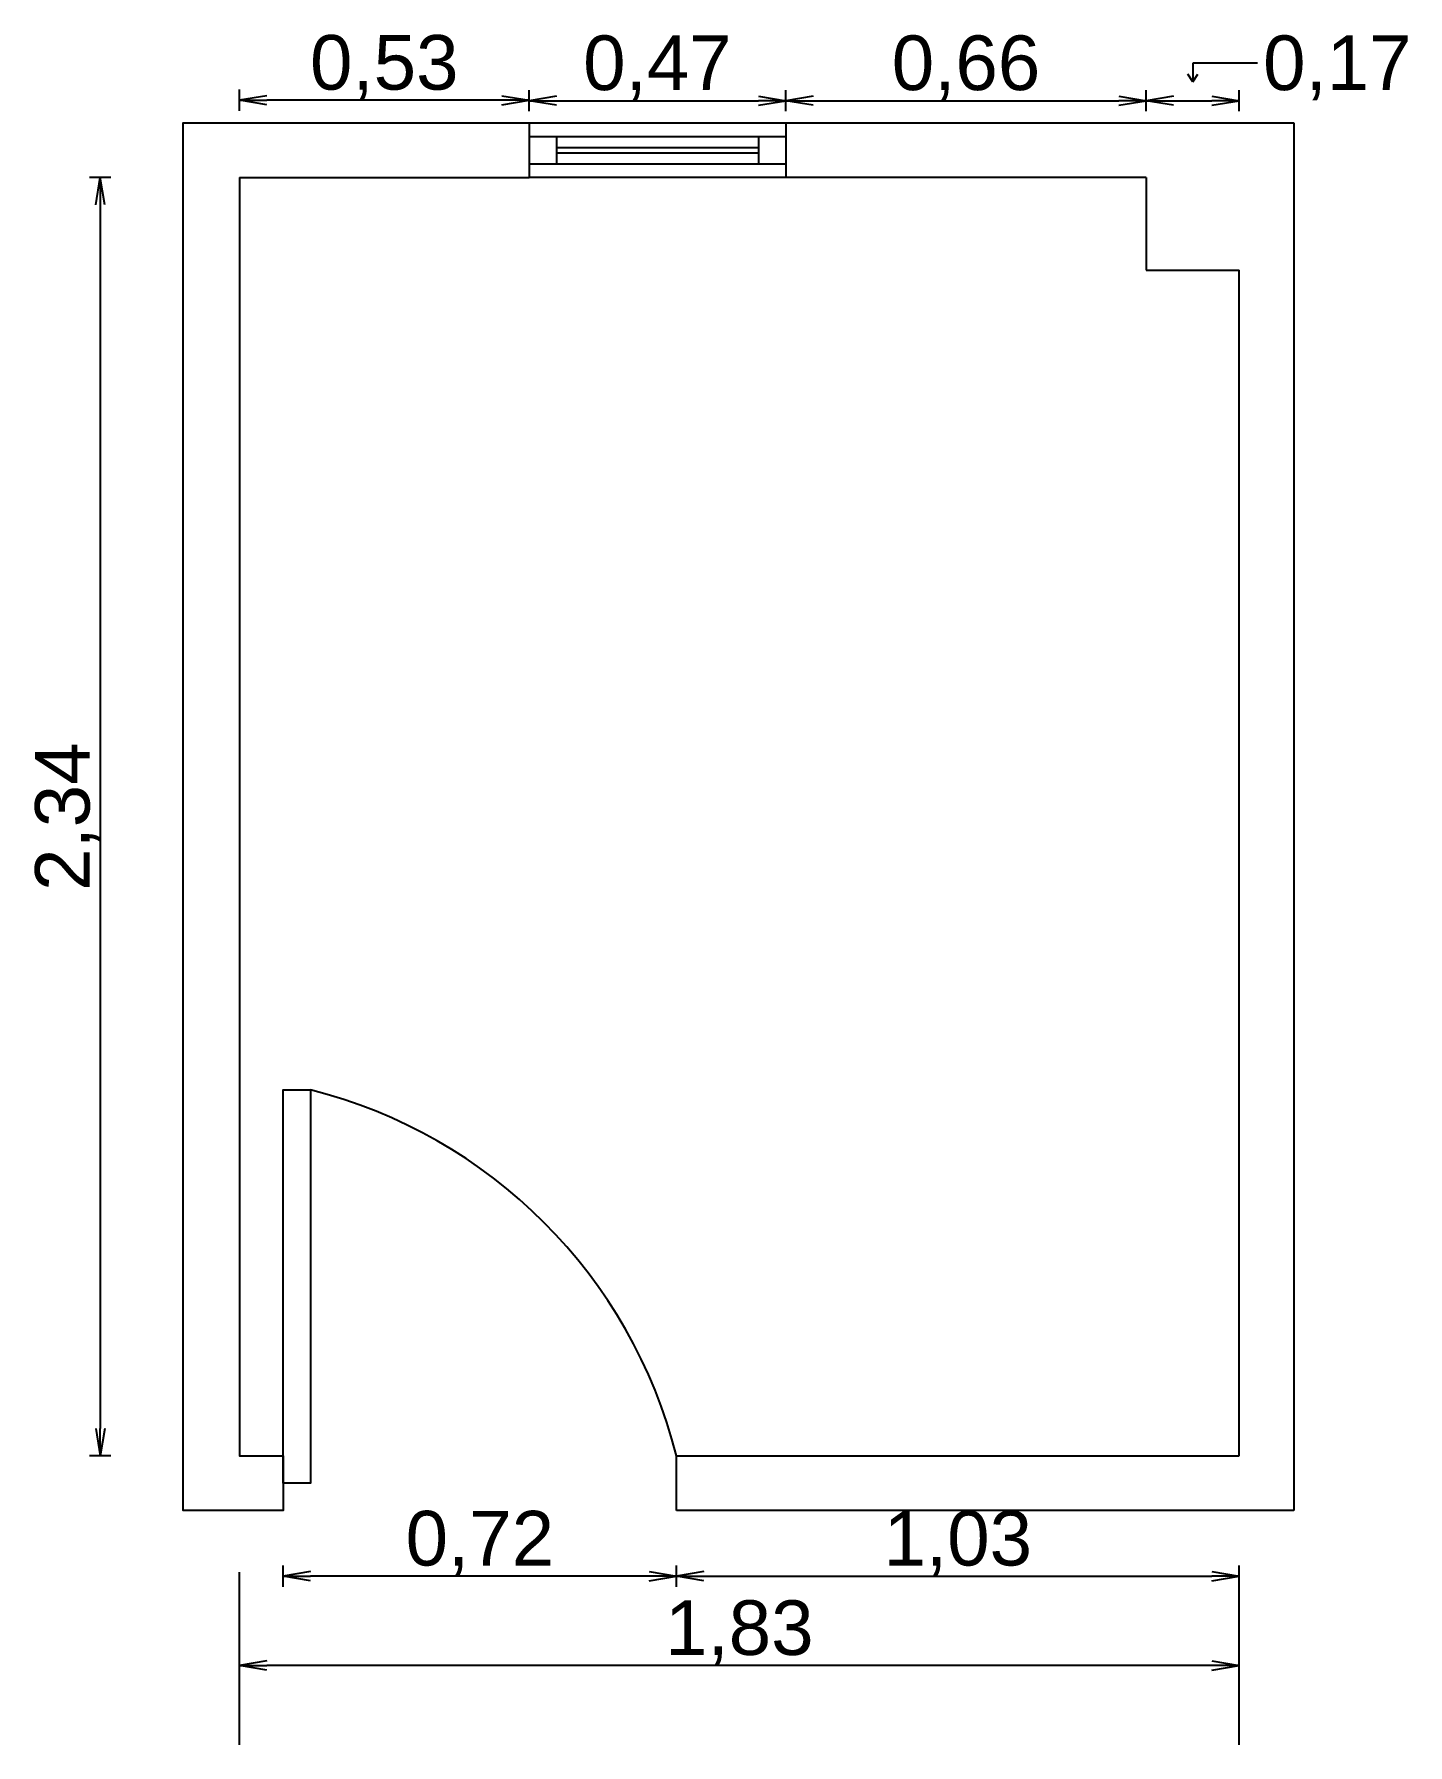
# Model space of a CAD drawing. Header units: millimetres. Extents: x 1463.14 to 1465.66, y 1741.17 to 1744.3.
import ezdxf

# ---------------------------------------------------------------- set-up
doc = ezdxf.new("R2010")
doc.units = ezdxf.units.MM
doc.styles.get("Standard").update_dxf_attribs({"font": 'arial.ttf'})

# ---------------------------------------------------------------- blocks, each defined once
blk = doc.blocks.new('_Open')
at = {"color": 0, "linetype": 'ByBlock', "lineweight": -2}
for p, q in [((-1, 0.167), (0, 0)), ((-1, -0.167), (0, 0)), ((0, 0), (-1, 0))]:
    blk.add_line(p, q, dxfattribs=at)

msp = doc.modelspace()

# ---------------------------------------------------------------- linework, layer by layer
for p, q in [((1465.2628, 1744.2157), (1465.2534, 1744.2299)), ((1465.3813, 1744.2501), (1465.2628, 1744.2501)), ((1465.2628, 1744.2501), (1465.2628, 1744.2157)), ((1465.2628, 1744.2157), (1465.2721, 1744.2299)), ((1463.5175, 1744.1628), (1463.5175, 1744.2016)), ((1464.0475, 1744.1621), (1464.0475, 1744.2008)), ((1464.5175, 1744.1621), (1464.5175, 1744.2008)), ((1465.1775, 1744.1621), (1465.1775, 1744.2008)), ((1465.3475, 1744.1621), (1465.3475, 1744.2008)), ((1463.9975, 1744.1822), (1463.5675, 1744.1822)), ((1464.0975, 1744.1814), (1464.4675, 1744.1814)), ((1464.5675, 1744.1814), (1465.1275, 1744.1814)), ((1465.2275, 1744.1814), (1465.2975, 1744.1814)), ((1464.0475, 1744.1409), (1464.5175, 1744.1409)), ((1464.5175, 1744.1409), (1464.5175, 1744.0409)), ((1464.5175, 1744.1409), (1464.5175, 1744.0409)), ((1464.5175, 1744.1409), (1465.3475, 1744.1409)), ((1465.3475, 1744.1409), (1465.4475, 1744.1409)), ((1465.4475, 1744.1409), (1465.4475, 1741.6009)), ((1464.0475, 1744.1159), (1464.5175, 1744.1159)), ((1464.0975, 1744.1159), (1464.0975, 1744.0659)), ((1464.4675, 1744.1159), (1464.4675, 1744.0659)), ((1464.0475, 1744.0659), (1464.5175, 1744.0659)), ((1464.0975, 1744.0959), (1464.4675, 1744.0959)), ((1464.0975, 1744.0859), (1464.4675, 1744.0859)), ((1463.2819, 1744.0409), (1463.2431, 1744.0409)), ((1464.5175, 1744.0409), (1464.0475, 1744.0409)), ((1465.1775, 1744.0409), (1464.5175, 1744.0409)), ((1465.1775, 1744.0409), (1465.1775, 1743.8709)), ((1463.2625, 1743.9909), (1463.2625, 1741.7509)), ((1465.1775, 1743.8709), (1465.3475, 1743.8709)), ((1465.3475, 1741.7009), (1465.3475, 1743.8709)), ((1463.2819, 1741.7009), (1463.2431, 1741.7009)), ((1464.3175, 1741.7009), (1465.3475, 1741.7009)), ((1464.3175, 1741.6009), (1464.3175, 1741.7009)), ((1465.4475, 1741.6009), (1464.3175, 1741.6009)), ((1463.5975, 1741.4614), (1463.5975, 1741.5002)), ((1464.3175, 1741.4614), (1464.3175, 1741.5002)), ((1465.3475, 1741.4614), (1465.3475, 1741.5002)), ((1463.5175, 1741.1721), (1463.5175, 1741.488)), ((1464.2675, 1741.4808), (1463.6475, 1741.4808)), ((1464.3675, 1741.4808), (1465.2975, 1741.4808)), ((1465.3475, 1741.1721), (1465.3475, 1741.4614)), ((1465.2975, 1741.3171), (1463.5675, 1741.3171))]:
    msp.add_line(p, q)
for points in [[(1463.5175, 1744.0409), (1463.5175, 1741.7009), (1463.5975, 1741.7009), (1463.5975, 1741.6009), (1463.5143, 1741.6009), (1463.4143, 1741.6009), (1463.4143, 1744.0409), (1463.4143, 1744.1409), (1464.0475, 1744.1409), (1464.0475, 1744.0409)], [(1463.5175, 1744.0409), (1464.0475, 1744.0409)], [(1463.5975, 1741.6509), (1463.5975, 1742.3709), (1463.6475, 1742.3709), (1463.6475, 1741.6509), (1463.5975, 1741.6509)]]:
    msp.add_lwpolyline(points)
msp.add_arc((1463.4212, 1741.4746), 0.9244, 14.1706, 75.8294)

# ---------------------------------------------------------------- block references
at = {"xscale": 0.05, "yscale": 0.05, "zscale": 0.05}
for p, rotation in [((1463.5175, 1744.1822), 180), ((1464.0475, 1744.1814), 180), ((1464.5175, 1744.1814), 180), ((1465.1775, 1744.1814), 180), ((1463.2625, 1744.0409), 90), ((1463.2625, 1741.7009), 270), ((1463.5975, 1741.4808), 180), ((1464.3175, 1741.4808), 180), ((1463.5175, 1741.3171), 180)]:
    msp.add_blockref('_Open', p, dxfattribs=dict(at, rotation=rotation))
for p in [(1464.0475, 1744.1822), (1464.5175, 1744.1814), (1465.1775, 1744.1814), (1465.3475, 1744.1814), (1464.3175, 1741.4808), (1465.3475, 1741.4808), (1465.3475, 1741.3171)]:
    msp.add_blockref('_Open', p, dxfattribs=at)

# ---------------------------------------------------------------- texts
at = {"char_height": 0.1, "attachment_point": 5}
for s, insert in [('0,53', (1463.7825, 1744.2423)), ('0,47', (1464.2825, 1744.2415)), ('0,66', (1464.8475, 1744.2415)), ('0,17', (1465.5273, 1744.2415)), ('0,72', (1463.9575, 1741.5409)), ('1,03', (1464.8325, 1741.5409)), ('1,83', (1464.4325, 1741.3772))]:
    msp.add_mtext(s, dxfattribs=dict(at, insert=insert))
at = {"insert": (1463.2024, 1742.8709), "char_height": 0.1, "attachment_point": 5, "rotation": 90}
msp.add_mtext('2,34', dxfattribs=at)

doc.saveas('drawing.dxf')
